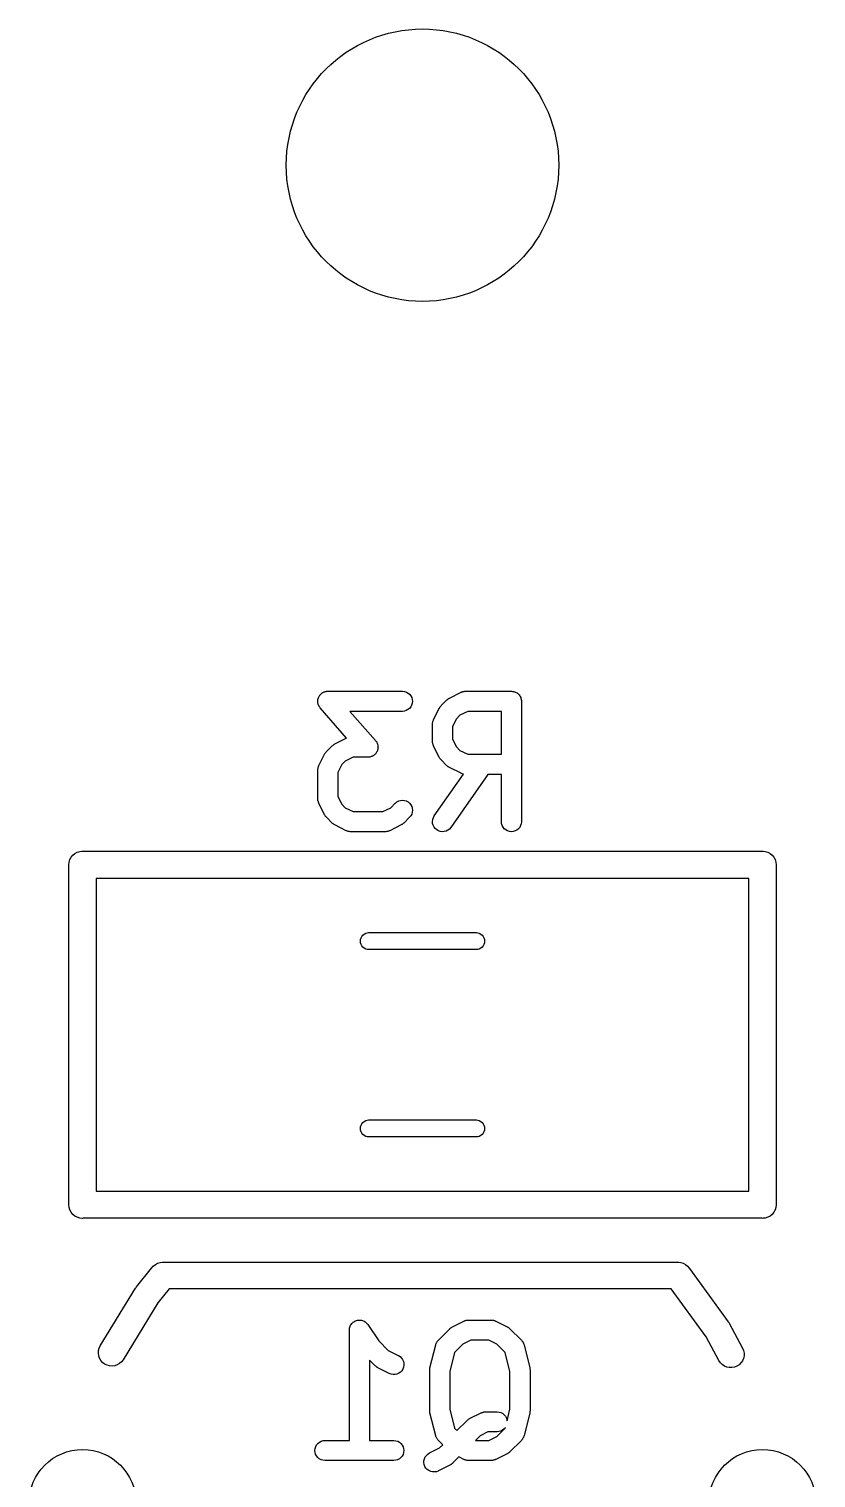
# Model space of a CAD drawing. Extents: x 4.93 to 6.76, y -5.59 to -2.93.
# Drawn here: x 5.7307 to 5.9622, y -3.3588 to -2.9324 of the extents above; entities that cross this region are included whole.
import ezdxf

# ---------------------------------------------------------------- set-up
doc = ezdxf.new("R2010")
doc.units = 0
doc.header["$MEASUREMENT"] = 0
doc.layers.add('BLACK', color=7, linetype='CONTINUOUS')

msp = doc.modelspace()

# ---------------------------------------------------------------- linework, layer by layer
at = {"layer": 'BLACK', "linetype": 'CONTINUOUS'}
for p, q in [((5.81567, -3.12998), (5.8157, -3.12979)), ((5.8157, -3.12979), (5.81572, -3.12961)), ((5.81572, -3.12961), (5.81575, -3.12951)), ((5.81575, -3.12951), (5.81577, -3.12941)), ((5.81577, -3.12941), (5.81584, -3.12924)), ((5.81584, -3.12924), (5.81589, -3.12906)), ((5.81589, -3.12906), (5.81594, -3.12897)), ((5.81594, -3.12897), (5.81598, -3.12887)), ((5.81598, -3.12887), (5.81608, -3.12871)), ((5.81608, -3.12871), (5.81617, -3.12855)), ((5.81617, -3.12855), (5.81623, -3.12847)), ((5.81623, -3.12847), (5.81629, -3.12838)), ((5.81629, -3.12838), (5.81642, -3.12825)), ((5.81642, -3.12825), (5.81654, -3.12811)), ((5.81654, -3.12811), (5.81662, -3.12804)), ((5.81662, -3.12804), (5.81669, -3.12797)), ((5.81669, -3.12797), (5.81684, -3.12786)), ((5.81684, -3.12786), (5.81698, -3.12774)), ((5.81698, -3.12774), (5.81707, -3.12769)), ((5.81707, -3.12769), (5.81716, -3.12763)), ((5.81716, -3.12763), (5.81733, -3.12756)), ((5.81733, -3.12756), (5.81749, -3.12747)), ((5.81749, -3.12747), (5.81759, -3.12744)), ((5.81759, -3.12744), (5.81769, -3.1274)), ((5.81769, -3.1274), (5.81787, -3.12736)), ((5.81787, -3.12736), (5.81804, -3.12731)), ((5.81804, -3.12731), (5.81815, -3.1273)), ((5.81815, -3.1273), (5.81825, -3.12727)), ((5.81825, -3.12727), (5.81843, -3.12727)), ((5.81843, -3.12727), (5.81862, -3.12725)), ((5.81862, -3.12725), (5.84055, -3.12725)), ((5.84055, -3.12725), (5.84059, -3.12725)), ((5.84059, -3.12725), (5.84117, -3.12731)), ((5.84117, -3.12731), (5.84171, -3.12749)), ((5.84171, -3.12749), (5.84222, -3.12777)), ((5.84222, -3.12777), (5.84266, -3.12814)), ((5.84266, -3.12814), (5.84302, -3.12859)), ((5.84302, -3.12859), (5.84329, -3.1291)), ((5.84329, -3.1291), (5.84345, -3.12965)), ((5.84345, -3.12965), (5.8435, -3.13022)), ((5.85196, -3.13149), (5.85365, -3.1298)), ((5.85365, -3.1298), (5.85368, -3.12977)), ((5.85368, -3.12977), (5.85381, -3.12967)), ((5.85381, -3.12967), (5.85393, -3.12956)), ((5.85393, -3.12956), (5.85403, -3.12949)), ((5.85403, -3.12949), (5.85413, -3.12941)), ((5.85413, -3.12941), (5.85428, -3.12934)), ((5.85428, -3.12934), (5.85442, -3.12925)), ((5.85442, -3.12925), (5.85779, -3.12756)), ((5.85779, -3.12756), (5.85783, -3.12754)), ((5.85783, -3.12754), (5.85791, -3.12751)), ((5.85791, -3.12751), (5.85799, -3.12747)), ((5.85799, -3.12747), (5.85818, -3.12741)), ((5.85818, -3.12741), (5.85837, -3.12734)), ((5.85837, -3.12734), (5.85845, -3.12733)), ((5.85845, -3.12733), (5.85854, -3.12731)), ((5.85854, -3.12731), (5.85874, -3.12729)), ((5.85874, -3.12729), (5.85894, -3.12725)), ((5.85894, -3.12725), (5.85902, -3.12726)), ((5.85902, -3.12726), (5.85911, -3.12725)), ((5.85911, -3.12725), (5.87261, -3.12725)), ((5.87261, -3.12725), (5.87263, -3.12725)), ((5.87263, -3.12725), (5.87263, -3.12725)), ((5.87263, -3.12725), (5.87263, -3.12725)), ((5.87263, -3.12725), (5.87265, -3.12725)), ((5.87265, -3.12725), (5.87293, -3.12728)), ((5.87293, -3.12728), (5.8732, -3.12731)), ((5.8732, -3.12731), (5.87321, -3.12731)), ((5.87321, -3.12731), (5.87322, -3.12731)), ((5.87322, -3.12731), (5.87349, -3.1274)), ((5.87349, -3.1274), (5.87375, -3.12748)), ((5.87375, -3.12748), (5.87376, -3.12749)), ((5.87376, -3.12749), (5.87377, -3.12749)), ((5.87377, -3.12749), (5.87402, -3.12762)), ((5.87402, -3.12762), (5.87426, -3.12775)), ((5.87426, -3.12775), (5.87427, -3.12776)), ((5.87427, -3.12776), (5.87428, -3.12777)), ((5.87428, -3.12777), (5.87449, -3.12795)), ((5.87449, -3.12795), (5.8747, -3.12812)), ((5.8747, -3.12812), (5.87471, -3.12813)), ((5.87471, -3.12813), (5.87472, -3.12814)), ((5.87472, -3.12814), (5.87489, -3.12835)), ((5.87489, -3.12835), (5.87507, -3.12857)), ((5.87507, -3.12857), (5.87507, -3.12858)), ((5.87507, -3.12858), (5.87508, -3.12859)), ((5.87508, -3.12859), (5.87521, -3.12883)), ((5.87521, -3.12883), (5.87534, -3.12908)), ((5.87534, -3.12908), (5.87534, -3.12909)), ((5.87534, -3.12909), (5.87535, -3.1291)), ((5.87535, -3.1291), (5.87543, -3.12936)), ((5.87543, -3.12936), (5.87551, -3.12963)), ((5.87551, -3.12963), (5.87551, -3.12964)), ((5.87551, -3.12964), (5.87551, -3.12965)), ((5.87551, -3.12965), (5.87554, -3.12993)), ((5.81566, -3.13018), (5.81567, -3.13008)), ((5.81568, -3.13037), (5.81566, -3.13018)), ((5.81567, -3.13008), (5.81567, -3.12998)), ((5.81568, -3.13055), (5.81568, -3.13037)), ((5.81571, -3.13065), (5.81568, -3.13055)), ((5.81572, -3.13076), (5.81571, -3.13065)), ((5.81577, -3.13093), (5.81572, -3.13076)), ((5.81581, -3.13111), (5.81577, -3.13093)), ((5.81585, -3.13121), (5.81581, -3.13111)), ((5.81588, -3.13131), (5.81585, -3.13121)), ((5.81596, -3.13147), (5.81588, -3.13131)), ((5.81604, -3.13164), (5.81596, -3.13147)), ((5.8161, -3.13173), (5.81604, -3.13164)), ((5.81615, -3.13182), (5.8161, -3.13173)), ((5.81626, -3.13196), (5.81615, -3.13182)), ((5.81637, -3.13212), (5.81626, -3.13196)), ((5.81639, -3.13215), (5.81637, -3.13212)), ((5.82415, -3.14102), (5.81639, -3.13215)), ((5.84055, -3.13316), (5.82512, -3.13316)), ((5.82512, -3.13316), (5.83265, -3.14176)), ((5.84112, -3.1331), (5.84055, -3.13316)), ((5.84168, -3.13293), (5.84112, -3.1331)), ((5.84219, -3.13266), (5.84168, -3.13293)), ((5.84263, -3.1323), (5.84219, -3.13266)), ((5.843, -3.13185), (5.84263, -3.1323)), ((5.84327, -3.13135), (5.843, -3.13185)), ((5.84344, -3.1308), (5.84327, -3.13135)), ((5.8435, -3.13022), (5.84344, -3.1308)), ((5.84972, -3.13563), (5.85141, -3.13226)), ((5.85141, -3.13226), (5.85143, -3.13222)), ((5.85143, -3.13222), (5.85152, -3.13208)), ((5.85152, -3.13208), (5.8516, -3.13193)), ((5.8516, -3.13193), (5.85167, -3.13184)), ((5.85167, -3.13184), (5.85174, -3.13174)), ((5.85174, -3.13174), (5.85186, -3.13162)), ((5.85186, -3.13162), (5.85196, -3.13149)), ((5.85981, -3.13316), (5.85749, -3.13432)), ((5.86966, -3.13316), (5.85981, -3.13316)), ((5.86966, -3.14581), (5.86966, -3.13316)), ((5.87554, -3.12993), (5.87556, -3.1302)), ((5.87556, -3.1302), (5.87556, -3.16564)), ((5.84941, -3.13691), (5.84942, -3.13682)), ((5.84941, -3.13695), (5.84941, -3.13691)), ((5.84941, -3.14201), (5.84941, -3.13695)), ((5.84942, -3.13674), (5.84945, -3.13654)), ((5.84942, -3.13682), (5.84942, -3.13674)), ((5.84945, -3.13654), (5.84947, -3.13634)), ((5.84947, -3.13634), (5.8495, -3.13626)), ((5.8495, -3.13626), (5.84951, -3.13617)), ((5.84951, -3.13617), (5.84959, -3.13598)), ((5.84959, -3.13598), (5.84965, -3.13579)), ((5.84965, -3.13579), (5.84969, -3.13571)), ((5.84969, -3.13571), (5.84972, -3.13563)), ((5.85648, -3.13533), (5.85531, -3.13765)), ((5.85531, -3.13765), (5.85531, -3.14132)), ((5.85749, -3.13432), (5.85648, -3.13533)), ((5.82067, -3.14275), (5.82405, -3.14106)), ((5.82405, -3.14106), (5.82408, -3.14104)), ((5.82408, -3.14104), (5.82415, -3.14102)), ((5.83265, -3.14176), (5.83268, -3.14179)), ((5.83268, -3.14179), (5.83278, -3.14194)), ((5.83278, -3.14194), (5.8329, -3.14208)), ((5.8329, -3.14208), (5.83295, -3.14218)), ((5.83295, -3.14218), (5.83301, -3.14226)), ((5.83301, -3.14226), (5.83308, -3.14243)), ((5.83308, -3.14243), (5.83317, -3.14259)), ((5.83317, -3.14259), (5.83319, -3.14269)), ((5.84942, -3.1421), (5.84941, -3.14201)), ((5.84941, -3.14219), (5.84942, -3.1421)), ((5.84945, -3.14239), (5.84941, -3.14219)), ((5.84947, -3.14259), (5.84945, -3.14239)), ((5.84949, -3.14267), (5.84947, -3.14259)), ((5.85531, -3.14132), (5.85648, -3.14364)), ((5.81598, -3.14913), (5.81766, -3.14575)), ((5.81766, -3.14575), (5.81768, -3.14572)), ((5.81768, -3.14572), (5.81777, -3.14558)), ((5.81777, -3.14558), (5.81785, -3.14543)), ((5.81785, -3.14543), (5.81793, -3.14534)), ((5.81793, -3.14534), (5.81799, -3.14523)), ((5.81799, -3.14523), (5.81811, -3.14512)), ((5.81811, -3.14512), (5.81822, -3.14499)), ((5.81822, -3.14499), (5.8199, -3.1433)), ((5.8199, -3.1433), (5.81993, -3.14327)), ((5.81993, -3.14327), (5.82006, -3.14317)), ((5.82006, -3.14317), (5.82018, -3.14305)), ((5.82018, -3.14305), (5.82029, -3.14299)), ((5.82029, -3.14299), (5.82038, -3.14291)), ((5.82038, -3.14291), (5.82053, -3.14284)), ((5.82053, -3.14284), (5.82067, -3.14275)), ((5.82606, -3.14665), (5.82374, -3.14781)), ((5.83043, -3.14665), (5.82606, -3.14665)), ((5.83061, -3.14664), (5.83043, -3.14665)), ((5.8308, -3.14663), (5.83061, -3.14664)), ((5.8309, -3.14661), (5.8308, -3.14663)), ((5.831, -3.1466), (5.8309, -3.14661)), ((5.83118, -3.14654), (5.831, -3.1466)), ((5.83136, -3.1465), (5.83118, -3.14654)), ((5.83145, -3.14646), (5.83136, -3.1465)), ((5.83155, -3.14643), (5.83145, -3.14646)), ((5.83172, -3.14634), (5.83155, -3.14643)), ((5.83189, -3.14627), (5.83172, -3.14634)), ((5.83197, -3.14621), (5.83189, -3.14627)), ((5.83206, -3.14616), (5.83197, -3.14621)), ((5.83221, -3.14604), (5.83206, -3.14616)), ((5.83236, -3.14594), (5.83221, -3.14604)), ((5.83243, -3.14586), (5.83236, -3.14594)), ((5.83251, -3.1458), (5.83243, -3.14586)), ((5.83263, -3.14565), (5.83251, -3.1458)), ((5.83275, -3.14552), (5.83263, -3.14565)), ((5.83281, -3.14543), (5.83275, -3.14552)), ((5.83288, -3.14535), (5.83281, -3.14543)), ((5.83296, -3.14519), (5.83288, -3.14535)), ((5.83306, -3.14503), (5.83296, -3.14519)), ((5.8331, -3.14494), (5.83306, -3.14503)), ((5.83315, -3.14485), (5.8331, -3.14494)), ((5.8332, -3.14467), (5.83315, -3.14485)), ((5.83319, -3.14269), (5.83324, -3.14279)), ((5.83327, -3.1445), (5.8332, -3.14467)), ((5.83324, -3.14279), (5.83328, -3.14297)), ((5.83329, -3.14439), (5.83327, -3.1445)), ((5.83328, -3.14297), (5.83333, -3.14315)), ((5.83332, -3.14429), (5.83329, -3.14439)), ((5.83334, -3.14411), (5.83332, -3.14429)), ((5.83333, -3.14315), (5.83334, -3.14325)), ((5.83334, -3.14325), (5.83336, -3.14335)), ((5.83337, -3.14393), (5.83334, -3.14411)), ((5.83336, -3.14335), (5.83336, -3.14354)), ((5.83336, -3.14354), (5.83338, -3.14372)), ((5.83338, -3.14372), (5.83337, -3.14382)), ((5.83337, -3.14382), (5.83337, -3.14393)), ((5.8495, -3.14276), (5.84949, -3.14267)), ((5.84957, -3.14295), (5.8495, -3.14276)), ((5.84963, -3.14314), (5.84957, -3.14295)), ((5.84967, -3.14322), (5.84963, -3.14314)), ((5.8497, -3.1433), (5.84967, -3.14322)), ((5.84972, -3.14333), (5.8497, -3.1433)), ((5.85141, -3.14671), (5.84972, -3.14333)), ((5.8515, -3.14685), (5.85141, -3.14671)), ((5.85157, -3.147), (5.8515, -3.14685)), ((5.85648, -3.14364), (5.85749, -3.14465)), ((5.85749, -3.14465), (5.85981, -3.14581)), ((5.85981, -3.14581), (5.86966, -3.14581)), ((5.81566, -3.15041), (5.81567, -3.15032)), ((5.81566, -3.15045), (5.81566, -3.15041)), ((5.81566, -3.15889), (5.81566, -3.15045)), ((5.81567, -3.15024), (5.81571, -3.15004)), ((5.81567, -3.15032), (5.81567, -3.15024)), ((5.81571, -3.15004), (5.81573, -3.14984)), ((5.81573, -3.14984), (5.81575, -3.14975)), ((5.81575, -3.14975), (5.81577, -3.14967)), ((5.81577, -3.14967), (5.81584, -3.14948)), ((5.81584, -3.14948), (5.8159, -3.14929)), ((5.8159, -3.14929), (5.81594, -3.14921)), ((5.81594, -3.14921), (5.81598, -3.14913)), ((5.82273, -3.14882), (5.82157, -3.15115)), ((5.82157, -3.15115), (5.82157, -3.15819)), ((5.82374, -3.14781), (5.82273, -3.14882)), ((5.85165, -3.14709), (5.85157, -3.147)), ((5.85172, -3.1472), (5.85165, -3.14709)), ((5.85183, -3.14732), (5.85172, -3.1472)), ((5.85193, -3.14745), (5.85183, -3.14732)), ((5.85196, -3.14748), (5.85193, -3.14745)), ((5.85365, -3.14916), (5.85196, -3.14748)), ((5.85378, -3.14927), (5.85365, -3.14916)), ((5.8539, -3.14938), (5.85378, -3.14927)), ((5.854, -3.14945), (5.8539, -3.14938)), ((5.85409, -3.14953), (5.854, -3.14945)), ((5.85424, -3.14961), (5.85409, -3.14953)), ((5.85438, -3.1497), (5.85424, -3.14961)), ((5.85442, -3.14972), (5.85438, -3.1497)), ((5.85779, -3.1514), (5.85442, -3.14972)), ((5.84994, -3.16394), (5.85854, -3.15166)), ((5.86571, -3.15172), (5.85478, -3.16733)), ((5.85787, -3.15143), (5.85779, -3.1514)), ((5.85795, -3.15148), (5.85787, -3.15143)), ((5.85814, -3.15154), (5.85795, -3.15148)), ((5.85833, -3.15161), (5.85814, -3.15154)), ((5.85841, -3.15162), (5.85833, -3.15161)), ((5.8585, -3.15165), (5.85841, -3.15162)), ((5.85854, -3.15166), (5.8585, -3.15165)), ((5.86966, -3.15172), (5.86571, -3.15172)), ((5.86966, -3.16564), (5.86966, -3.15172)), ((5.81567, -3.15897), (5.81566, -3.15889)), ((5.81567, -3.15906), (5.81567, -3.15897)), ((5.8157, -3.15926), (5.81567, -3.15906)), ((5.81572, -3.15946), (5.8157, -3.15926)), ((5.81575, -3.15954), (5.81572, -3.15946)), ((5.81576, -3.15963), (5.81575, -3.15954)), ((5.81583, -3.15982), (5.81576, -3.15963)), ((5.82157, -3.15819), (5.82273, -3.16051)), ((5.83894, -3.15978), (5.83945, -3.15952)), ((5.83945, -3.15952), (5.84001, -3.15936)), ((5.84001, -3.15936), (5.84058, -3.15931)), ((5.84058, -3.15931), (5.84116, -3.15937)), ((5.84116, -3.15937), (5.8417, -3.15954)), ((5.8417, -3.15954), (5.84221, -3.15982)), ((5.81589, -3.16001), (5.81583, -3.15982)), ((5.81593, -3.16009), (5.81589, -3.16001)), ((5.81596, -3.16017), (5.81593, -3.16009)), ((5.81598, -3.16021), (5.81596, -3.16017)), ((5.81766, -3.16358), (5.81598, -3.16021)), ((5.81775, -3.16372), (5.81766, -3.16358)), ((5.81783, -3.16387), (5.81775, -3.16372)), ((5.8179, -3.16397), (5.81783, -3.16387)), ((5.81797, -3.16407), (5.8179, -3.16397)), ((5.82273, -3.16051), (5.82374, -3.16152)), ((5.82374, -3.16152), (5.82606, -3.16268)), ((5.82606, -3.16268), (5.83479, -3.16268)), ((5.83479, -3.16268), (5.83711, -3.16152)), ((5.83711, -3.16152), (5.83846, -3.16017)), ((5.83846, -3.16017), (5.83849, -3.16014)), ((5.83849, -3.16014), (5.83894, -3.15978)), ((5.84221, -3.15982), (5.84265, -3.16019)), ((5.843, -3.1639), (5.84264, -3.16435)), ((5.84265, -3.16019), (5.84302, -3.16064)), ((5.84328, -3.1634), (5.843, -3.1639)), ((5.84302, -3.16064), (5.84329, -3.16115)), ((5.84345, -3.16284), (5.84328, -3.1634)), ((5.84329, -3.16115), (5.84345, -3.1617)), ((5.84345, -3.1617), (5.8435, -3.16227)), ((5.8435, -3.16227), (5.84345, -3.16284)), ((5.84966, -3.16444), (5.84994, -3.16394)), ((5.81808, -3.16419), (5.81797, -3.16407)), ((5.81819, -3.16432), (5.81808, -3.16419)), ((5.81822, -3.16435), (5.81819, -3.16432)), ((5.8199, -3.16604), (5.81822, -3.16435)), ((5.82003, -3.16614), (5.8199, -3.16604)), ((5.82015, -3.16626), (5.82003, -3.16614)), ((5.82025, -3.16632), (5.82015, -3.16626)), ((5.82035, -3.1664), (5.82025, -3.16632)), ((5.82049, -3.16648), (5.82035, -3.1664)), ((5.82063, -3.16657), (5.82049, -3.16648)), ((5.82067, -3.16659), (5.82063, -3.16657)), ((5.82405, -3.16828), (5.82067, -3.16659)), ((5.84018, -3.16659), (5.83681, -3.16828)), ((5.84033, -3.1665), (5.84018, -3.16659)), ((5.84047, -3.16642), (5.84033, -3.1665)), ((5.84057, -3.16635), (5.84047, -3.16642)), ((5.84067, -3.16628), (5.84057, -3.16635)), ((5.84079, -3.16617), (5.84067, -3.16628)), ((5.84092, -3.16607), (5.84079, -3.16617)), ((5.84095, -3.16604), (5.84092, -3.16607)), ((5.84264, -3.16435), (5.84095, -3.16604)), ((5.84941, -3.16556), (5.84948, -3.16499)), ((5.84945, -3.16614), (5.84941, -3.16556)), ((5.84961, -3.16669), (5.84945, -3.16614)), ((5.84948, -3.16499), (5.84966, -3.16444)), ((5.84986, -3.16721), (5.84961, -3.16669)), ((5.85022, -3.16766), (5.84986, -3.16721)), ((5.85065, -3.16804), (5.85022, -3.16766)), ((5.85115, -3.16833), (5.85065, -3.16804)), ((5.85392, -3.16814), (5.8534, -3.1684)), ((5.85438, -3.16779), (5.85392, -3.16814)), ((5.85476, -3.16736), (5.85438, -3.16779)), ((5.85478, -3.16733), (5.85476, -3.16736)), ((5.86971, -3.16621), (5.86966, -3.16564)), ((5.86988, -3.16676), (5.86971, -3.16621)), ((5.87015, -3.16727), (5.86988, -3.16676)), ((5.87051, -3.16772), (5.87015, -3.16727)), ((5.87096, -3.16808), (5.87051, -3.16772)), ((5.87147, -3.16836), (5.87096, -3.16808)), ((5.87423, -3.16811), (5.87372, -3.16837)), ((5.87468, -3.16775), (5.87423, -3.16811)), ((5.87505, -3.1673), (5.87468, -3.16775)), ((5.87532, -3.1668), (5.87505, -3.1673)), ((5.8755, -3.16625), (5.87532, -3.1668)), ((5.87556, -3.16568), (5.8755, -3.16625)), ((5.87556, -3.16564), (5.87556, -3.16568)), ((5.82413, -3.16831), (5.82405, -3.16828)), ((5.8242, -3.16835), (5.82413, -3.16831)), ((5.82439, -3.16841), (5.8242, -3.16835)), ((5.82458, -3.16848), (5.82439, -3.16841)), ((5.82467, -3.1685), (5.82458, -3.16848)), ((5.82475, -3.16852), (5.82467, -3.1685)), ((5.82495, -3.16855), (5.82475, -3.16852)), ((5.82515, -3.16858), (5.82495, -3.16855)), ((5.82524, -3.16858), (5.82515, -3.16858)), ((5.82532, -3.16859), (5.82524, -3.16858)), ((5.82537, -3.16859), (5.82532, -3.16859)), ((5.83549, -3.16859), (5.82537, -3.16859)), ((5.83558, -3.16858), (5.83549, -3.16859)), ((5.83566, -3.16858), (5.83558, -3.16858)), ((5.83586, -3.16855), (5.83566, -3.16858)), ((5.83606, -3.16853), (5.83586, -3.16855)), ((5.83615, -3.16851), (5.83606, -3.16853)), ((5.83623, -3.16849), (5.83615, -3.16851)), ((5.83642, -3.16842), (5.83623, -3.16849)), ((5.83661, -3.16837), (5.83642, -3.16842)), ((5.83669, -3.16832), (5.83661, -3.16837)), ((5.83677, -3.16829), (5.83669, -3.16832)), ((5.83681, -3.16828), (5.83677, -3.16829)), ((5.8517, -3.16851), (5.85115, -3.16833)), ((5.85227, -3.16859), (5.8517, -3.16851)), ((5.85284, -3.16855), (5.85227, -3.16859)), ((5.8534, -3.1684), (5.85284, -3.16855)), ((5.87202, -3.16853), (5.87147, -3.16836)), ((5.87259, -3.16859), (5.87202, -3.16853)), ((5.87316, -3.16854), (5.87259, -3.16859)), ((5.87372, -3.16837), (5.87316, -3.16854)), ((5.74274, -3.17681), (5.74311, -3.17611)), ((5.74311, -3.17611), (5.74361, -3.1755)), ((5.74361, -3.1755), (5.74422, -3.175)), ((5.74422, -3.175), (5.74492, -3.17463)), ((5.74492, -3.17463), (5.74567, -3.1744)), ((5.74567, -3.1744), (5.74626, -3.17435)), ((5.74626, -3.17435), (5.74646, -3.17433)), ((5.74646, -3.17433), (5.74665, -3.17435)), ((5.74665, -3.17435), (5.94626, -3.17435)), ((5.94626, -3.17435), (5.94646, -3.17433)), ((5.94646, -3.17433), (5.94665, -3.17435)), ((5.94665, -3.17435), (5.94724, -3.1744)), ((5.94724, -3.1744), (5.94799, -3.17463)), ((5.94799, -3.17463), (5.94869, -3.175)), ((5.94869, -3.175), (5.9493, -3.1755)), ((5.9493, -3.1755), (5.9498, -3.17611)), ((5.9498, -3.17611), (5.95017, -3.17681)), ((5.74244, -3.17835), (5.74251, -3.17756)), ((5.74246, -3.17854), (5.74244, -3.17835)), ((5.74246, -3.27815), (5.74246, -3.17854)), ((5.74251, -3.17756), (5.74274, -3.17681)), ((5.95017, -3.17681), (5.9504, -3.17756)), ((5.9504, -3.17756), (5.95048, -3.17835)), ((5.95048, -3.17835), (5.95046, -3.17854)), ((5.95046, -3.17854), (5.95046, -3.27815)), ((5.75046, -3.18235), (5.75046, -3.27435)), ((5.94246, -3.18235), (5.75046, -3.18235)), ((5.94246, -3.27435), (5.94246, -3.18235)), ((5.8282, -3.20079), (5.82824, -3.2003)), ((5.82824, -3.20128), (5.8282, -3.20079)), ((5.82824, -3.2003), (5.82839, -3.19983)), ((5.82839, -3.20175), (5.82824, -3.20128)), ((5.82839, -3.19983), (5.82862, -3.19939)), ((5.82862, -3.20218), (5.82839, -3.20175)), ((5.82862, -3.19939), (5.82893, -3.19901)), ((5.82893, -3.20256), (5.82862, -3.20218)), ((5.82893, -3.19901), (5.82931, -3.1987)), ((5.82931, -3.1987), (5.82975, -3.19847)), ((5.82975, -3.19847), (5.83022, -3.19832)), ((5.83022, -3.19832), (5.83059, -3.19829)), ((5.83059, -3.19829), (5.86233, -3.19829)), ((5.86233, -3.19829), (5.86269, -3.19832)), ((5.86269, -3.19832), (5.86317, -3.19847)), ((5.86317, -3.19847), (5.8636, -3.1987)), ((5.8636, -3.1987), (5.86398, -3.19901)), ((5.86398, -3.19901), (5.86429, -3.19939)), ((5.86429, -3.20218), (5.86398, -3.20256)), ((5.86429, -3.19939), (5.86453, -3.19983)), ((5.86453, -3.20175), (5.86429, -3.20218)), ((5.86453, -3.19983), (5.86467, -3.2003)), ((5.86467, -3.20128), (5.86453, -3.20175)), ((5.86467, -3.2003), (5.86472, -3.20079)), ((5.86472, -3.20079), (5.86467, -3.20128)), ((5.82931, -3.20288), (5.82893, -3.20256)), ((5.82975, -3.20311), (5.82931, -3.20288)), ((5.83022, -3.20325), (5.82975, -3.20311)), ((5.83059, -3.20329), (5.83022, -3.20325)), ((5.86233, -3.20329), (5.83059, -3.20329)), ((5.86269, -3.20325), (5.86233, -3.20329)), ((5.86317, -3.20311), (5.86269, -3.20325)), ((5.8636, -3.20288), (5.86317, -3.20311)), ((5.86398, -3.20256), (5.8636, -3.20288)), ((5.82975, -3.25358), (5.83022, -3.25344)), ((5.83022, -3.25344), (5.83059, -3.25341)), ((5.83059, -3.25341), (5.86233, -3.25341)), ((5.86233, -3.25341), (5.86269, -3.25344)), ((5.86269, -3.25344), (5.86317, -3.25358)), ((5.8282, -3.25591), (5.82824, -3.25542)), ((5.82824, -3.2564), (5.8282, -3.25591)), ((5.82824, -3.25542), (5.82839, -3.25494)), ((5.82839, -3.25687), (5.82824, -3.2564)), ((5.82839, -3.25494), (5.82862, -3.25451)), ((5.82862, -3.2573), (5.82839, -3.25687)), ((5.82862, -3.25451), (5.82893, -3.25413)), ((5.82893, -3.25768), (5.82862, -3.2573)), ((5.82893, -3.25413), (5.82931, -3.25382)), ((5.82931, -3.25799), (5.82893, -3.25768)), ((5.82931, -3.25382), (5.82975, -3.25358)), ((5.86317, -3.25358), (5.8636, -3.25382)), ((5.8636, -3.25382), (5.86398, -3.25413)), ((5.86398, -3.25768), (5.8636, -3.25799)), ((5.86398, -3.25413), (5.86429, -3.25451)), ((5.86429, -3.2573), (5.86398, -3.25768)), ((5.86429, -3.25451), (5.86453, -3.25494)), ((5.86453, -3.25687), (5.86429, -3.2573)), ((5.86453, -3.25494), (5.86467, -3.25542)), ((5.86467, -3.2564), (5.86453, -3.25687)), ((5.86467, -3.25542), (5.86472, -3.25591)), ((5.86472, -3.25591), (5.86467, -3.2564)), ((5.82975, -3.25823), (5.82931, -3.25799)), ((5.83022, -3.25837), (5.82975, -3.25823)), ((5.83059, -3.25841), (5.83022, -3.25837)), ((5.86233, -3.25841), (5.83059, -3.25841)), ((5.86269, -3.25837), (5.86233, -3.25841)), ((5.86317, -3.25823), (5.86269, -3.25837)), ((5.8636, -3.25799), (5.86317, -3.25823)), ((5.75046, -3.27435), (5.94246, -3.27435)), ((5.74244, -3.27835), (5.74246, -3.27815)), ((5.74251, -3.27913), (5.74244, -3.27835)), ((5.95048, -3.27835), (5.9504, -3.27913)), ((5.95046, -3.27815), (5.95048, -3.27835)), ((5.74274, -3.27988), (5.74251, -3.27913)), ((5.74311, -3.28058), (5.74274, -3.27988)), ((5.7433, -3.2808), (5.74311, -3.28058)), ((5.74361, -3.28119), (5.7433, -3.2808)), ((5.74422, -3.28169), (5.74361, -3.28119)), ((5.74492, -3.28206), (5.74422, -3.28169)), ((5.74567, -3.28229), (5.74492, -3.28206)), ((5.74646, -3.28237), (5.74567, -3.28229)), ((5.74665, -3.28235), (5.74646, -3.28237)), ((5.94626, -3.28235), (5.74665, -3.28235)), ((5.94646, -3.28237), (5.94626, -3.28235)), ((5.94665, -3.28235), (5.94646, -3.28237)), ((5.94724, -3.28229), (5.94665, -3.28235)), ((5.94799, -3.28206), (5.94724, -3.28229)), ((5.94869, -3.28169), (5.94799, -3.28206)), ((5.9493, -3.28119), (5.94869, -3.28169)), ((5.9498, -3.28058), (5.9493, -3.28119)), ((5.95017, -3.27988), (5.9498, -3.28058)), ((5.9504, -3.27913), (5.95017, -3.27988)), ((5.76728, -3.29642), (5.76788, -3.29592)), ((5.76788, -3.29592), (5.76856, -3.29556)), ((5.76856, -3.29556), (5.76931, -3.29533)), ((5.76931, -3.29533), (5.76989, -3.29528)), ((5.76989, -3.29528), (5.92185, -3.29528)), ((5.92185, -3.29528), (5.92243, -3.29533)), ((5.92243, -3.29533), (5.92317, -3.29556)), ((5.92317, -3.29556), (5.92385, -3.29592)), ((5.92385, -3.29592), (5.92445, -3.29642)), ((5.76233, -3.3025), (5.76679, -3.29702)), ((5.76679, -3.29701), (5.76728, -3.29642)), ((5.76679, -3.29702), (5.76679, -3.29701)), ((5.92445, -3.29642), (5.92494, -3.29701)), ((5.92494, -3.29701), (5.925, -3.29712)), ((5.925, -3.29712), (5.9364, -3.31278)), ((5.75169, -3.31985), (5.76202, -3.30293)), ((5.76202, -3.30293), (5.76205, -3.30289)), ((5.76205, -3.30289), (5.7622, -3.3027)), ((5.7622, -3.3027), (5.76233, -3.3025)), ((5.77195, -3.30315), (5.7686, -3.30726)), ((5.91965, -3.30315), (5.77195, -3.30315)), ((5.92988, -3.31719), (5.91965, -3.30315)), ((5.7686, -3.30726), (5.75841, -3.32395)), ((5.82564, -3.31335), (5.82583, -3.31314)), ((5.82583, -3.31313), (5.82605, -3.31296)), ((5.82583, -3.31314), (5.82583, -3.31313)), ((5.82583, -3.31313), (5.82583, -3.31313)), ((5.82605, -3.31296), (5.82628, -3.31277)), ((5.82628, -3.31277), (5.82653, -3.31264)), ((5.82628, -3.31277), (5.82628, -3.31277)), ((5.82628, -3.31277), (5.82628, -3.31277)), ((5.82653, -3.31264), (5.82679, -3.31251)), ((5.82679, -3.3125), (5.82706, -3.31242)), ((5.82679, -3.31251), (5.82679, -3.3125)), ((5.82679, -3.31251), (5.82679, -3.31251)), ((5.82706, -3.31242), (5.82734, -3.31234)), ((5.82734, -3.31234), (5.82762, -3.31232)), ((5.82734, -3.31234), (5.82734, -3.31234)), ((5.82734, -3.31234), (5.82734, -3.31234)), ((5.82762, -3.31232), (5.82791, -3.31229)), ((5.82791, -3.31229), (5.82792, -3.31229)), ((5.82791, -3.31229), (5.82791, -3.31229)), ((5.82792, -3.31229), (5.82819, -3.31232)), ((5.82819, -3.31232), (5.82849, -3.31235)), ((5.82849, -3.31235), (5.82849, -3.31235)), ((5.82849, -3.31235), (5.82849, -3.31235)), ((5.82849, -3.31235), (5.82877, -3.31243)), ((5.82877, -3.31243), (5.82904, -3.31252)), ((5.82904, -3.31252), (5.82904, -3.31252)), ((5.82904, -3.31252), (5.82904, -3.31252)), ((5.82904, -3.31252), (5.8293, -3.31266)), ((5.8293, -3.31266), (5.82954, -3.31279)), ((5.82954, -3.31279), (5.82955, -3.31279)), ((5.82955, -3.31279), (5.82955, -3.31279)), ((5.82955, -3.31279), (5.82977, -3.31297)), ((5.82977, -3.31297), (5.82999, -3.31316)), ((5.82999, -3.31316), (5.82999, -3.31316)), ((5.82999, -3.31316), (5.82999, -3.31316)), ((5.82999, -3.31316), (5.83017, -3.31338)), ((5.85526, -3.31429), (5.85863, -3.3126)), ((5.85863, -3.3126), (5.85867, -3.31258)), ((5.85867, -3.31258), (5.85875, -3.31255)), ((5.85875, -3.31255), (5.85883, -3.31251)), ((5.85883, -3.31251), (5.85902, -3.31245)), ((5.85902, -3.31245), (5.85921, -3.31238)), ((5.85921, -3.31238), (5.8593, -3.31237)), ((5.8593, -3.31237), (5.85938, -3.31235)), ((5.85938, -3.31235), (5.85958, -3.31233)), ((5.85958, -3.31233), (5.85978, -3.31229)), ((5.85978, -3.31229), (5.85987, -3.3123)), ((5.85987, -3.3123), (5.85996, -3.31229)), ((5.85996, -3.31229), (5.8667, -3.31229)), ((5.8667, -3.31229), (5.86675, -3.31229)), ((5.86675, -3.31229), (5.86683, -3.3123)), ((5.86683, -3.3123), (5.86692, -3.3123)), ((5.86692, -3.3123), (5.86712, -3.31233)), ((5.86712, -3.31233), (5.86732, -3.31235)), ((5.86732, -3.31235), (5.8674, -3.31238)), ((5.8674, -3.31238), (5.86749, -3.31239)), ((5.86749, -3.31239), (5.86768, -3.31247)), ((5.86768, -3.31247), (5.86787, -3.31253)), ((5.86787, -3.31253), (5.86794, -3.31257)), ((5.86794, -3.31257), (5.86802, -3.3126)), ((5.86802, -3.3126), (5.8714, -3.31429)), ((5.9364, -3.31278), (5.93644, -3.31282)), ((5.93644, -3.31282), (5.93656, -3.31303)), ((5.93656, -3.31303), (5.93669, -3.31324)), ((5.82494, -3.3152), (5.82498, -3.31492)), ((5.82494, -3.31521), (5.82494, -3.3152)), ((5.82494, -3.3152), (5.82494, -3.3152)), ((5.82494, -3.31524), (5.82494, -3.31521)), ((5.82494, -3.31521), (5.82494, -3.31521)), ((5.82494, -3.34772), (5.82494, -3.31524)), ((5.82498, -3.31492), (5.82501, -3.31463)), ((5.82501, -3.31463), (5.8251, -3.31435)), ((5.82501, -3.31463), (5.82501, -3.31463)), ((5.82501, -3.31463), (5.82501, -3.31463)), ((5.8251, -3.31435), (5.82518, -3.31408)), ((5.82518, -3.31408), (5.82533, -3.31382)), ((5.82518, -3.31408), (5.82518, -3.31408)), ((5.82518, -3.31408), (5.82518, -3.31408)), ((5.82533, -3.31382), (5.82546, -3.31358)), ((5.82546, -3.31357), (5.82564, -3.31335)), ((5.82546, -3.31358), (5.82546, -3.31357)), ((5.82546, -3.31358), (5.82546, -3.31358)), ((5.83017, -3.31338), (5.83035, -3.3136)), ((5.83035, -3.3136), (5.83357, -3.31842)), ((5.85112, -3.31822), (5.85449, -3.31484)), ((5.85449, -3.31484), (5.85452, -3.31481)), ((5.85452, -3.31481), (5.85465, -3.31471)), ((5.85465, -3.31471), (5.85477, -3.31459)), ((5.85477, -3.31459), (5.85488, -3.31453)), ((5.85488, -3.31453), (5.85497, -3.31445)), ((5.85497, -3.31445), (5.85512, -3.31438)), ((5.85512, -3.31438), (5.85526, -3.31429)), ((5.8714, -3.31429), (5.87144, -3.31431)), ((5.87144, -3.31431), (5.87158, -3.3144)), ((5.87158, -3.3144), (5.87172, -3.31448)), ((5.87172, -3.31448), (5.87182, -3.31455)), ((5.87182, -3.31455), (5.87192, -3.31462)), ((5.87192, -3.31462), (5.87204, -3.31474)), ((5.87204, -3.31474), (5.87217, -3.31484)), ((5.87217, -3.31484), (5.87554, -3.31822)), ((5.93364, -3.32423), (5.92988, -3.31719)), ((5.93669, -3.31324), (5.94058, -3.32052)), ((5.75111, -3.32205), (5.75116, -3.32128)), ((5.75116, -3.32128), (5.75135, -3.32054)), ((5.75135, -3.32054), (5.75169, -3.31985)), ((5.83357, -3.31842), (5.83639, -3.32125)), ((5.83639, -3.32125), (5.83934, -3.32272)), ((5.84865, -3.32634), (5.85034, -3.31959)), ((5.85034, -3.31959), (5.85035, -3.31955)), ((5.85035, -3.31955), (5.85042, -3.31936)), ((5.85042, -3.31936), (5.85048, -3.31917)), ((5.85048, -3.31917), (5.85052, -3.31909)), ((5.85052, -3.31909), (5.85055, -3.31901)), ((5.85055, -3.31901), (5.85066, -3.31884)), ((5.85066, -3.31884), (5.85075, -3.31866)), ((5.85075, -3.31866), (5.85081, -3.31859)), ((5.85081, -3.31859), (5.85086, -3.31852)), ((5.85086, -3.31852), (5.85099, -3.31837)), ((5.85099, -3.31837), (5.85112, -3.31822)), ((5.85833, -3.31936), (5.85587, -3.32181)), ((5.86065, -3.31819), (5.85833, -3.31936)), ((5.86601, -3.31819), (5.86065, -3.31819)), ((5.86833, -3.31936), (5.86601, -3.31819)), ((5.87079, -3.32181), (5.86833, -3.31936)), ((5.87554, -3.31822), (5.87557, -3.31825)), ((5.87557, -3.31825), (5.87569, -3.3184)), ((5.87569, -3.3184), (5.87583, -3.31855)), ((5.87583, -3.31855), (5.87587, -3.31863)), ((5.87587, -3.31863), (5.87593, -3.3187)), ((5.87593, -3.3187), (5.87602, -3.31887)), ((5.87602, -3.31887), (5.87612, -3.31904)), ((5.87612, -3.31904), (5.87615, -3.31913)), ((5.87615, -3.31913), (5.87619, -3.31921)), ((5.87619, -3.31921), (5.87625, -3.3194)), ((5.87625, -3.3194), (5.87632, -3.31959)), ((5.87632, -3.31959), (5.87801, -3.32634)), ((5.94058, -3.32052), (5.94061, -3.32057)), ((5.94061, -3.32057), (5.94089, -3.32128)), ((5.94089, -3.32128), (5.94104, -3.32204)), ((5.75122, -3.32281), (5.75111, -3.32205)), ((5.75147, -3.32354), (5.75122, -3.32281)), ((5.75185, -3.3242), (5.75147, -3.32354)), ((5.75236, -3.32478), (5.75185, -3.3242)), ((5.75297, -3.32524), (5.75236, -3.32478)), ((5.75366, -3.32558), (5.75297, -3.32524)), ((5.7544, -3.32578), (5.75366, -3.32558)), ((5.75517, -3.32583), (5.7544, -3.32578)), ((5.75593, -3.32573), (5.75517, -3.32583)), ((5.75666, -3.32549), (5.75593, -3.32573)), ((5.75733, -3.32511), (5.75666, -3.32549)), ((5.75791, -3.3246), (5.75733, -3.32511)), ((5.75838, -3.324), (5.75791, -3.3246)), ((5.75841, -3.32395), (5.75838, -3.324)), ((5.83256, -3.32577), (5.83085, -3.32406)), ((5.83085, -3.32406), (5.83085, -3.34772)), ((5.83269, -3.32587), (5.83256, -3.32577)), ((5.8328, -3.32599), (5.83269, -3.32587)), ((5.83291, -3.32605), (5.8328, -3.32599)), ((5.83934, -3.32272), (5.83938, -3.32274)), ((5.83938, -3.32274), (5.83986, -3.32306)), ((5.83986, -3.32306), (5.84027, -3.32346)), ((5.84027, -3.32346), (5.8406, -3.32393)), ((5.8406, -3.32393), (5.84083, -3.32446)), ((5.84083, -3.32446), (5.84095, -3.32502)), ((5.84096, -3.3256), (5.84086, -3.32617)), ((5.84095, -3.32502), (5.84096, -3.3256)), ((5.85587, -3.32181), (5.85447, -3.32742)), ((5.87219, -3.32742), (5.87079, -3.32181)), ((5.93407, -3.32487), (5.93364, -3.32423)), ((5.93461, -3.32541), (5.93407, -3.32487)), ((5.93525, -3.32584), (5.93461, -3.32541)), ((5.93596, -3.32614), (5.93525, -3.32584)), ((5.93894, -3.32586), (5.93823, -3.32615)), ((5.93959, -3.32544), (5.93894, -3.32586)), ((5.94013, -3.3249), (5.93959, -3.32544)), ((5.94057, -3.32426), (5.94013, -3.3249)), ((5.94087, -3.32356), (5.94057, -3.32426)), ((5.94103, -3.3228), (5.94087, -3.32356)), ((5.94104, -3.32204), (5.94103, -3.3228)), ((5.833, -3.32613), (5.83291, -3.32605)), ((5.83315, -3.32621), (5.833, -3.32613)), ((5.83329, -3.3263), (5.83315, -3.32621)), ((5.83333, -3.32632), (5.83329, -3.3263)), ((5.8367, -3.32801), (5.83333, -3.32632)), ((5.83724, -3.32821), (5.8367, -3.32801)), ((5.83781, -3.32831), (5.83724, -3.32821)), ((5.83838, -3.3283), (5.83781, -3.32831)), ((5.83894, -3.32817), (5.83838, -3.3283)), ((5.83947, -3.32794), (5.83894, -3.32817)), ((5.83994, -3.32761), (5.83947, -3.32794)), ((5.84034, -3.32719), (5.83994, -3.32761)), ((5.84065, -3.3267), (5.84034, -3.32719)), ((5.84086, -3.32617), (5.84065, -3.3267)), ((5.84857, -3.32691), (5.8486, -3.32667)), ((5.84857, -3.32696), (5.84857, -3.32691)), ((5.84857, -3.32701), (5.84857, -3.32696)), ((5.84857, -3.32705), (5.84857, -3.32701)), ((5.84857, -3.33886), (5.84857, -3.32705)), ((5.8486, -3.32667), (5.84863, -3.32644)), ((5.84863, -3.32644), (5.84865, -3.32639)), ((5.84865, -3.32639), (5.84865, -3.32634)), ((5.85447, -3.32742), (5.85447, -3.3385)), ((5.87219, -3.3385), (5.87219, -3.32742)), ((5.87801, -3.32634), (5.87801, -3.32638)), ((5.87801, -3.32638), (5.87802, -3.32643)), ((5.87802, -3.32643), (5.87804, -3.32648)), ((5.87804, -3.32648), (5.87806, -3.32671)), ((5.87806, -3.32671), (5.87809, -3.32695)), ((5.87809, -3.32695), (5.87809, -3.327)), ((5.87809, -3.327), (5.87809, -3.32705)), ((5.87809, -3.32705), (5.87809, -3.33886)), ((5.93671, -3.32629), (5.93596, -3.32614)), ((5.93748, -3.32629), (5.93671, -3.32629)), ((5.93823, -3.32615), (5.93748, -3.32629)), ((5.85447, -3.3385), (5.85587, -3.3441)), ((5.87132, -3.34198), (5.87219, -3.3385)), ((5.84857, -3.33892), (5.84857, -3.33886)), ((5.84857, -3.33897), (5.84857, -3.33892)), ((5.8486, -3.3392), (5.84857, -3.33897)), ((5.84862, -3.33944), (5.8486, -3.3392)), ((5.84864, -3.33949), (5.84862, -3.33944)), ((5.84864, -3.33954), (5.84864, -3.33949)), ((5.84865, -3.33958), (5.84864, -3.33954)), ((5.85034, -3.34633), (5.84865, -3.33958)), ((5.85658, -3.34481), (5.85955, -3.34184)), ((5.85955, -3.34184), (5.85958, -3.34181)), ((5.85958, -3.34181), (5.85971, -3.34171)), ((5.85971, -3.34171), (5.85983, -3.34159)), ((5.85983, -3.34159), (5.85994, -3.34153)), ((5.85994, -3.34153), (5.86003, -3.34145)), ((5.86003, -3.34145), (5.86018, -3.34137)), ((5.86018, -3.34137), (5.86032, -3.34128)), ((5.86032, -3.34128), (5.8637, -3.3396)), ((5.8637, -3.3396), (5.86373, -3.33958)), ((5.86373, -3.33958), (5.86382, -3.33955)), ((5.86382, -3.33955), (5.86389, -3.33951)), ((5.86389, -3.33951), (5.86409, -3.33945)), ((5.86409, -3.33945), (5.86427, -3.33938)), ((5.86427, -3.33938), (5.86436, -3.33937)), ((5.86436, -3.33937), (5.86444, -3.33934)), ((5.86444, -3.33934), (5.86464, -3.33932)), ((5.86464, -3.33932), (5.86484, -3.33929)), ((5.86484, -3.33929), (5.86493, -3.33929)), ((5.86493, -3.33929), (5.86502, -3.33929)), ((5.86502, -3.33929), (5.86839, -3.33929)), ((5.86839, -3.33929), (5.86843, -3.33929)), ((5.86843, -3.33929), (5.86901, -3.33935)), ((5.86901, -3.33935), (5.86955, -3.33952)), ((5.86955, -3.33952), (5.87006, -3.3398)), ((5.87006, -3.3398), (5.8705, -3.34017)), ((5.8705, -3.34017), (5.87086, -3.34062)), ((5.87086, -3.34062), (5.87113, -3.34113)), ((5.87113, -3.34113), (5.87129, -3.34169)), ((5.87129, -3.34169), (5.87132, -3.34198)), ((5.87801, -3.33958), (5.87632, -3.34633)), ((5.87803, -3.33948), (5.87801, -3.33953)), ((5.87801, -3.33953), (5.87801, -3.33958)), ((5.87806, -3.33924), (5.87803, -3.33948)), ((5.87809, -3.33901), (5.87806, -3.33924)), ((5.87809, -3.33886), (5.87809, -3.33891)), ((5.87809, -3.33891), (5.87809, -3.33896)), ((5.87809, -3.33896), (5.87809, -3.33901)), ((5.85041, -3.34652), (5.85034, -3.34633)), ((5.85046, -3.34671), (5.85041, -3.34652)), ((5.85051, -3.34679), (5.85046, -3.34671)), ((5.85053, -3.34687), (5.85051, -3.34679)), ((5.85064, -3.34704), (5.85053, -3.34687)), ((5.85073, -3.34722), (5.85064, -3.34704)), ((5.85078, -3.34729), (5.85073, -3.34722)), ((5.85083, -3.34737), (5.85078, -3.34729)), ((5.85587, -3.3441), (5.85658, -3.34481)), ((5.86339, -3.34635), (5.86202, -3.34772)), ((5.86571, -3.34519), (5.86339, -3.34635)), ((5.86839, -3.34519), (5.86571, -3.34519)), ((5.86601, -3.34772), (5.86833, -3.34656)), ((5.86833, -3.34656), (5.87079, -3.3441)), ((5.86896, -3.34513), (5.86839, -3.34519)), ((5.86952, -3.34497), (5.86896, -3.34513)), ((5.87003, -3.3447), (5.86952, -3.34497)), ((5.87047, -3.34433), (5.87003, -3.3447)), ((5.87084, -3.34389), (5.87047, -3.34433)), ((5.87079, -3.3441), (5.87084, -3.34389)), ((5.87084, -3.34389), (5.87084, -3.34389)), ((5.87585, -3.34732), (5.8758, -3.3474)), ((5.87591, -3.34726), (5.87585, -3.34732)), ((5.876, -3.34708), (5.87591, -3.34726)), ((5.87611, -3.34691), (5.876, -3.34708)), ((5.87614, -3.34683), (5.87611, -3.34691)), ((5.87618, -3.34675), (5.87614, -3.34683)), ((5.87624, -3.34656), (5.87618, -3.34675)), ((5.87631, -3.34637), (5.87624, -3.34656)), ((5.87632, -3.34633), (5.87631, -3.34637)), ((5.81482, -3.35065), (5.81488, -3.35008)), ((5.81487, -3.35123), (5.81482, -3.35065)), ((5.81503, -3.35178), (5.81487, -3.35123)), ((5.81488, -3.35008), (5.81505, -3.34953)), ((5.81505, -3.34953), (5.81532, -3.34902)), ((5.81532, -3.34902), (5.81569, -3.34858)), ((5.81569, -3.34858), (5.81614, -3.34822)), ((5.81614, -3.34822), (5.81665, -3.34794)), ((5.81665, -3.34794), (5.8172, -3.34778)), ((5.8172, -3.34778), (5.81777, -3.34772)), ((5.81777, -3.34772), (5.82494, -3.34772)), ((5.83085, -3.34772), (5.83802, -3.34772)), ((5.83802, -3.34772), (5.83806, -3.34772)), ((5.83806, -3.34772), (5.83863, -3.34779)), ((5.83863, -3.34779), (5.83918, -3.34796)), ((5.83918, -3.34796), (5.83969, -3.34824)), ((5.83969, -3.34824), (5.84013, -3.34861)), ((5.84013, -3.34861), (5.84049, -3.34906)), ((5.84049, -3.34906), (5.84076, -3.34957)), ((5.84091, -3.35127), (5.84074, -3.35182)), ((5.84076, -3.34957), (5.84092, -3.35012)), ((5.84097, -3.3507), (5.84091, -3.35127)), ((5.84092, -3.35012), (5.84097, -3.3507)), ((5.84802, -3.35172), (5.84851, -3.35141)), ((5.84851, -3.35141), (5.85146, -3.34994)), ((5.85096, -3.34752), (5.85083, -3.34737)), ((5.85109, -3.34767), (5.85096, -3.34752)), ((5.85112, -3.3477), (5.85109, -3.34767)), ((5.8524, -3.34899), (5.85112, -3.3477)), ((5.85146, -3.34994), (5.8524, -3.34899)), ((5.86202, -3.34772), (5.86601, -3.34772)), ((5.87154, -3.35154), (5.8714, -3.35163)), ((5.87169, -3.35146), (5.87154, -3.35154)), ((5.87178, -3.35139), (5.87169, -3.35146)), ((5.87189, -3.35132), (5.87178, -3.35139)), ((5.87201, -3.35121), (5.87189, -3.35132)), ((5.87214, -3.3511), (5.87201, -3.35121)), ((5.87217, -3.35108), (5.87214, -3.3511)), ((5.87554, -3.3477), (5.87217, -3.35108)), ((5.87567, -3.34755), (5.87554, -3.3477)), ((5.8758, -3.3474), (5.87567, -3.34755)), ((5.8153, -3.35229), (5.81503, -3.35178)), ((5.81566, -3.35274), (5.8153, -3.35229)), ((5.8161, -3.35311), (5.81566, -3.35274)), ((5.81661, -3.35339), (5.8161, -3.35311)), ((5.81716, -3.35356), (5.81661, -3.35339)), ((5.81773, -3.35363), (5.81716, -3.35356)), ((5.81777, -3.35363), (5.81773, -3.35363)), ((5.83802, -3.35363), (5.81777, -3.35363)), ((5.83859, -3.35357), (5.83802, -3.35363)), ((5.83915, -3.3534), (5.83859, -3.35357)), ((5.83965, -3.35313), (5.83915, -3.3534)), ((5.8401, -3.35277), (5.83965, -3.35313)), ((5.84047, -3.35233), (5.8401, -3.35277)), ((5.84074, -3.35182), (5.84047, -3.35233)), ((5.84688, -3.35424), (5.8469, -3.35367)), ((5.84698, -3.35481), (5.84688, -3.35424)), ((5.8469, -3.35367), (5.84703, -3.35311)), ((5.84718, -3.35535), (5.84698, -3.35481)), ((5.84703, -3.35311), (5.84727, -3.35258)), ((5.84748, -3.35584), (5.84718, -3.35535)), ((5.84727, -3.35258), (5.8476, -3.35211)), ((5.84788, -3.35626), (5.84748, -3.35584)), ((5.8476, -3.35211), (5.84802, -3.35172)), ((5.85453, -3.355), (5.85115, -3.35669)), ((5.85467, -3.35491), (5.85453, -3.355)), ((5.85481, -3.35484), (5.85467, -3.35491)), ((5.85491, -3.35476), (5.85481, -3.35484)), ((5.85501, -3.3547), (5.85491, -3.35476)), ((5.85513, -3.35458), (5.85501, -3.3547)), ((5.85526, -3.35448), (5.85513, -3.35458)), ((5.85529, -3.35445), (5.85526, -3.35448)), ((5.85716, -3.35258), (5.85529, -3.35445)), ((5.85863, -3.35332), (5.85716, -3.35258)), ((5.85872, -3.35335), (5.85863, -3.35332)), ((5.85879, -3.35339), (5.85872, -3.35335)), ((5.85898, -3.35345), (5.85879, -3.35339)), ((5.85917, -3.35352), (5.85898, -3.35345)), ((5.85926, -3.35354), (5.85917, -3.35352)), ((5.85934, -3.35356), (5.85926, -3.35354)), ((5.85954, -3.35359), (5.85934, -3.35356)), ((5.85974, -3.35362), (5.85954, -3.35359)), ((5.85983, -3.35362), (5.85974, -3.35362)), ((5.85991, -3.35363), (5.85983, -3.35362)), ((5.85996, -3.35363), (5.85991, -3.35363)), ((5.8667, -3.35363), (5.85996, -3.35363)), ((5.86679, -3.35362), (5.8667, -3.35363)), ((5.86688, -3.35362), (5.86679, -3.35362)), ((5.86708, -3.35359), (5.86688, -3.35362)), ((5.86728, -3.35357), (5.86708, -3.35359)), ((5.86736, -3.35355), (5.86728, -3.35357)), ((5.86745, -3.35353), (5.86736, -3.35355)), ((5.86764, -3.35346), (5.86745, -3.35353)), ((5.86783, -3.3534), (5.86764, -3.35346)), ((5.86791, -3.35336), (5.86783, -3.3534)), ((5.86799, -3.35333), (5.86791, -3.35336)), ((5.86802, -3.35332), (5.86799, -3.35333)), ((5.8714, -3.35163), (5.86802, -3.35332)), ((5.84834, -3.3566), (5.84788, -3.35626)), ((5.84887, -3.35684), (5.84834, -3.3566)), ((5.84943, -3.35697), (5.84887, -3.35684)), ((5.85, -3.357), (5.84943, -3.35697)), ((5.85057, -3.35691), (5.85, -3.357)), ((5.85111, -3.35671), (5.85057, -3.35691)), ((5.85115, -3.35669), (5.85111, -3.35671))]:
    msp.add_line(p, q, dxfattribs=at)
at = {"layer": 'BLACK'}
for centre, radius in [((5.84646, -2.97244), 0.04008), ((5.74646, -3.36614), 0.01575), ((5.94646, -3.36614), 0.01575)]:
    msp.add_circle(centre, radius, dxfattribs=at)

doc.saveas('drawing.dxf')
